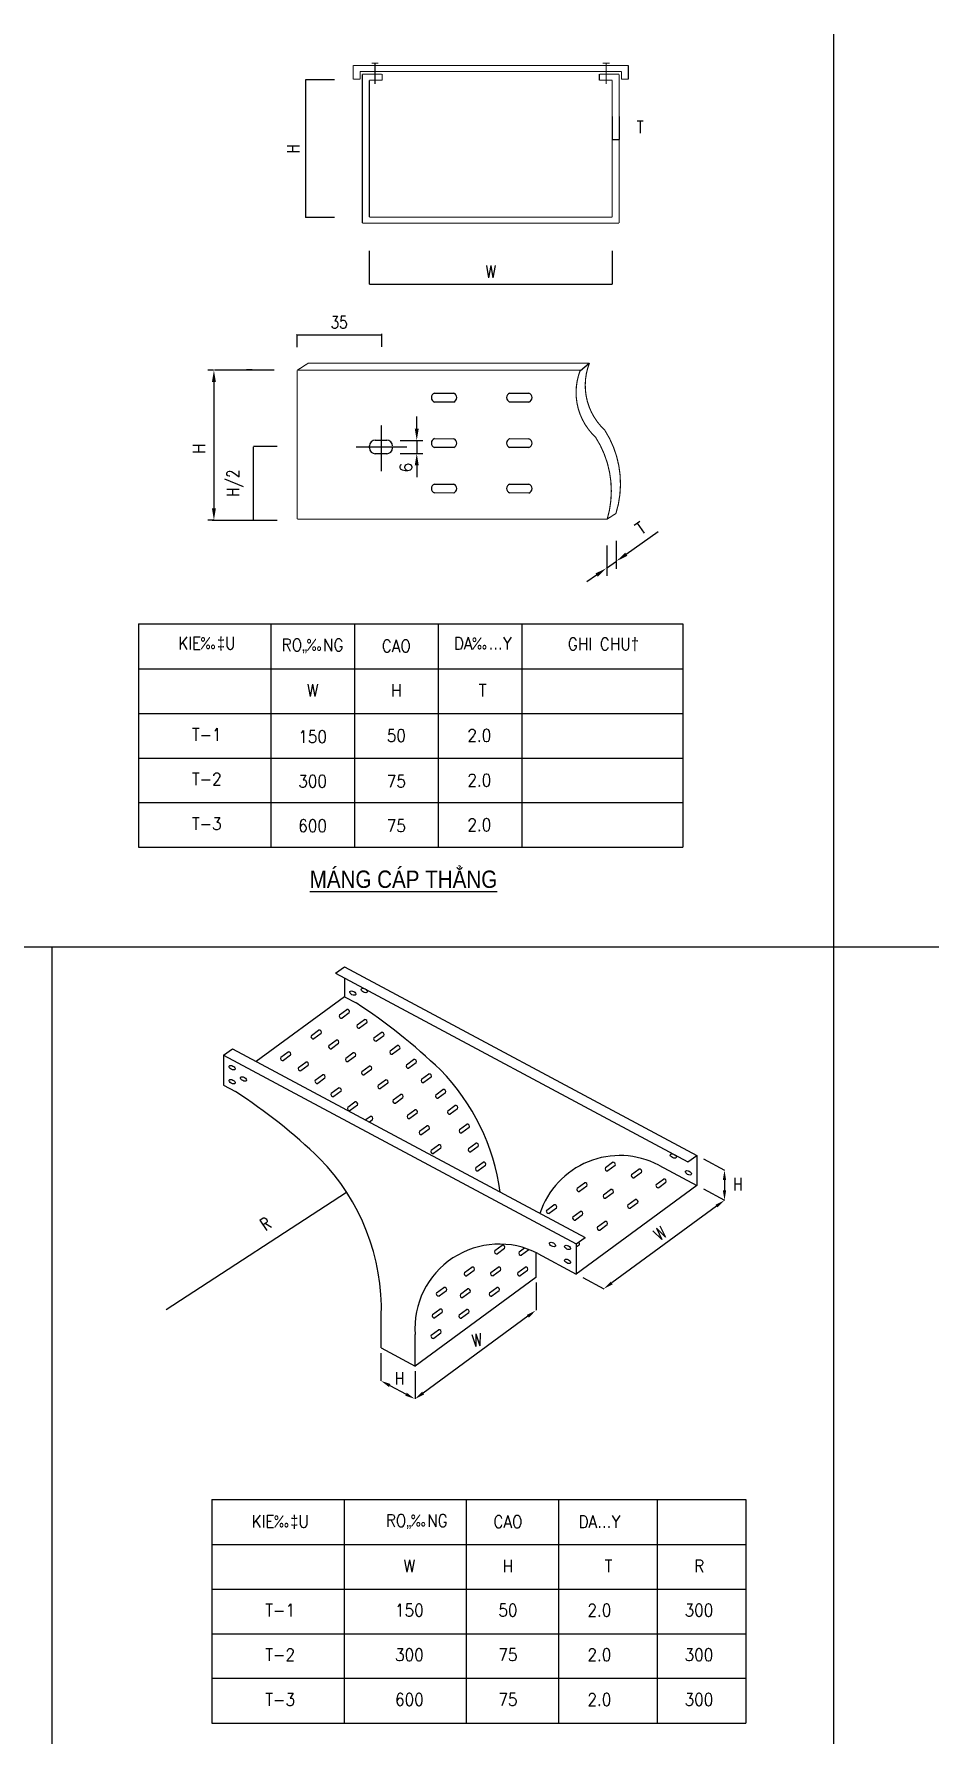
# Model space of a CAD drawing. Extents: x -5343388 to 7033982, y -486386 to 188356.
# Drawn here: x 578941 to 597011, y -90491 to -56179 of the extents above; entities that cross this region are included whole.
import ezdxf
from ezdxf.enums import TextEntityAlignment as Align

# ---------------------------------------------------------------- set-up
doc = ezdxf.new("R2010")
doc.units = 0
doc.header["$MEASUREMENT"] = 0
doc.linetypes.add('CENTER', pattern=[2, 1.25, -0.25, 0.25, -0.25])
doc.layers.add('0-----TEXT DIEN', color=3, linetype='Continuous', lineweight=0)
for name, color, linetype in [('BTEXT', 5, 'Continuous'), ('Dim', 9, 'Continuous'), ('E-Text @ 1', 3, 'Continuous'), ('TRAYS', 6, 'Continuous')]:
    doc.layers.add(name, color=color, linetype=linetype)
doc.styles.add('ROMANS', font='romans.shx', dxfattribs={"width": 0.8, "height": 250, "bigfont": 'vns.shx'})
doc.styles.add('TEXT1', font='', dxfattribs={"width": 0.85, "height": 200})
doc.styles.get('TEXT1').set_extended_font_data('.VnArialH')
doc.dimstyles.new('KT-ARROW', dxfattribs={"dimtxt": 2.5, "dimasz": 2, "dimexe": 1, "dimexo": 0.0625, "dimgap": 0.09, "dimtad": 0, "dimdec": 4, "dimzin": 0, "dimdsep": 46, "dimtxsty": 'ROMANS', "dimcen": 0.09, "dimadec": 0, "dimazin": 0, "dimtfac": 1, "dimtdec": 4, "dimtmove": 2, "dimatfit": 3, "dimfxl": 1, "dimtvp": 1, "dimtolj": 1, "dimtzin": 0, "dimarcsym": 0})

# ---------------------------------------------------------------- blocks, each defined once
blk = doc.blocks.new('*D231')
at = {"layer": 'BTEXT', "color": 0, "lineweight": -2, "transparency": 16777216}
for p, q in [((584249, -62248), (584249, -62247)), ((584251, -62248), (585952, -62248)), ((585954, -62248), (585954, -62247))]:
    blk.add_line(p, q, dxfattribs=at)
at = {"layer": 'BTEXT', "color": 0, "transparency": 16777216}
for points in [[(584251, -62248), (584251, -62249), (584249, -62248)], [(585952, -62248), (585952, -62249), (585954, -62248)]]:
    blk.add_solid(points, dxfattribs=at)
at = {"layer": 'DEFPOINTS', "color": 0, "transparency": 16777216}
for p in [(584249, -62248), (585954, -62248), (585954, -62248)]:
    blk.add_point(p, dxfattribs=at)
at = {"layer": 'BTEXT', "color": 0, "transparency": 16777216, "insert": (585102, -61998), "char_height": 250, "attachment_point": 5, "style": 'ROMANS'}
blk.add_mtext('\\A1;35', dxfattribs=at)
blk = doc.blocks.new('*D236')
at = {"layer": 'DEFPOINTS', "color": 0, "transparency": 16777216}
for p in [(583375, -64508), (583853, -64508), (583853, -65998)]:
    blk.add_point(p, dxfattribs=at)
at = {"layer": 'TRAYS', "color": 0, "lineweight": -2, "transparency": 16777216}
for p, q in [((583853, -64508), (583374, -64508)), ((583375, -65996), (583375, -64510)), ((583853, -65998), (583374, -65998))]:
    blk.add_line(p, q, dxfattribs=at)
at = {"layer": 'TRAYS', "color": 0, "transparency": 16777216}
for points in [[(583374, -64510), (583375, -64510), (583375, -64508)], [(583374, -65996), (583375, -65996), (583375, -65998)]]:
    blk.add_solid(points, dxfattribs=at)
at = {"layer": 'TRAYS', "color": 0, "transparency": 16777216, "insert": (583000, -65243), "char_height": 250, "attachment_point": 5, "rotation": 90, "style": 'ROMANS'}
blk.add_mtext('\\A1;H/2', dxfattribs=at)
blk = doc.blocks.new('*D237')
at = {"layer": 'DEFPOINTS', "color": 0, "transparency": 16777216}
for p in [(585710, -60553), (590615, -60553), (590615, -61225)]:
    blk.add_point(p, dxfattribs=at)
at = {"layer": 'TRAYS', "color": 0, "lineweight": -2, "transparency": 16777216}
for p, q in [((585710, -60553), (585710, -61226)), ((590615, -60553), (590615, -61226)), ((585712, -61225), (590613, -61225))]:
    blk.add_line(p, q, dxfattribs=at)
at = {"layer": 'TRAYS', "color": 0, "transparency": 16777216}
for points in [[(585712, -61225), (585712, -61226), (585710, -61225)], [(590613, -61225), (590613, -61226), (590615, -61225)]]:
    blk.add_solid(points, dxfattribs=at)
at = {"layer": 'TRAYS', "color": 0, "transparency": 16777216, "insert": (588163, -60975), "char_height": 250, "attachment_point": 5, "style": 'ROMANS'}
blk.add_mtext('\\A1;W', dxfattribs=at)
blk = doc.blocks.new('*D238')
at = {"layer": 'DEFPOINTS', "color": 0, "transparency": 16777216}
for p in [(585011, -57103), (584425, -59883), (585011, -59883)]:
    blk.add_point(p, dxfattribs=at)
at = {"layer": 'TRAYS', "color": 0, "lineweight": -2, "transparency": 16777216}
for p, q in [((585011, -57103), (584424, -57103)), ((584425, -57105), (584425, -59881)), ((585011, -59883), (584424, -59883))]:
    blk.add_line(p, q, dxfattribs=at)
at = {"layer": 'TRAYS', "color": 0, "transparency": 16777216}
for points in [[(584424, -57105), (584425, -57105), (584425, -57103)], [(584424, -59881), (584425, -59881), (584425, -59883)]]:
    blk.add_solid(points, dxfattribs=at)
at = {"layer": 'TRAYS', "color": 0, "transparency": 16777216, "insert": (584175, -58493), "char_height": 250, "attachment_point": 5, "rotation": 90, "style": 'ROMANS'}
blk.add_mtext('\\A1;H', dxfattribs=at)
blk = doc.blocks.new('*D239')
at = {"layer": 'DEFPOINTS', "color": 0, "transparency": 16777216}
for p in [(590615, -57843), (590755, -57843), (590755, -58307)]:
    blk.add_point(p, dxfattribs=at)
at = {"layer": 'TRAYS', "color": 0, "lineweight": -2, "transparency": 16777216}
for p, q in [((590615, -57843), (590615, -58308)), ((590755, -57843), (590755, -58308)), ((590617, -58307), (590753, -58307))]:
    blk.add_line(p, q, dxfattribs=at)
at = {"layer": 'TRAYS', "color": 0, "transparency": 16777216}
for points in [[(590617, -58306), (590617, -58307), (590615, -58307)], [(590753, -58306), (590753, -58307), (590755, -58307)]]:
    blk.add_solid(points, dxfattribs=at)
at = {"layer": 'TRAYS', "color": 0, "transparency": 16777216, "insert": (591180, -58057), "char_height": 250, "attachment_point": 5, "style": 'ROMANS'}
blk.add_mtext('\\A1;T', dxfattribs=at)
blk = doc.blocks.new('*D241')
at = {"layer": 'BTEXT', "color": 0, "lineweight": -2, "transparency": 16777216}
blk.add_line((581611, -81923), (585250, -79554), dxfattribs=at)
at = {"layer": 'BTEXT', "color": 0, "transparency": 16777216}
blk.add_solid([(585250, -79553), (585250, -79554), (585251, -79553)], dxfattribs=at)
at = {"layer": 'DEFPOINTS', "color": 0, "transparency": 16777216}
for p in [(585251, -79553), (581611, -81923)]:
    blk.add_point(p, dxfattribs=at)
at = {"layer": 'BTEXT', "color": 0, "transparency": 16777216, "insert": (583617, -80192), "char_height": 250, "attachment_point": 5, "rotation": 33.068, "style": 'ROMANS'}
blk.add_mtext('\\A1;R', dxfattribs=at)

msp = doc.modelspace()

# ---------------------------------------------------------------- linework, layer by layer
at = {"color": 7, "linetype": 'ByBlock'}
for p, q in [((582565.90271, -62962.23145), (582453.40271, -62962.23145)), ((583342.39934, -62956.23145), (583229.89934, -62956.23145)), ((582573.40271, -63202.23145), (582573.40271, -65752.23145)), ((582565.90271, -65992.23145), (582453.40271, -65992.23145)), ((590497.15527, -66961.37115), (590702.35527, -66817.37115)), ((590300.70166, -67099.23333), (590104.24805, -67237.09551))]:
    msp.add_line(p, q, dxfattribs=at)
at = {"color": 0, "linetype": 'ByBlock'}
for p, q in [((586668.49934, -64141.53145), (586668.49934, -63901.53145)), ((586331.59934, -64381.53145), (586788.49934, -64381.53145)), ((586668.49934, -64381.53145), (586668.49934, -64644.33145)), ((586331.59934, -64644.33145), (586788.49934, -64644.33145)), ((586668.49934, -64884.33145), (586668.49934, -65124.33145)), ((590898.80887, -66679.50897), (591544.06248, -66218.84679))]:
    msp.add_line(p, q, dxfattribs=at)
at = {"color": 7, "linetype": 'ByBlock'}
msp.add_point((582573.40271, -65992.23145), dxfattribs=at)
for points in [[(582533.40271, -63202.23145), (582613.40271, -63202.23145), (582573.40271, -62962.23145)], [(582533.40271, -65752.23145), (582613.40271, -65752.23145), (582573.40271, -65992.23145)], [(590875.83184, -66646.7667), (590921.7859, -66712.25124), (590702.35527, -66817.37115)], [(590277.72463, -67066.49106), (590323.67869, -67131.9756), (590497.15527, -66961.37115)]]:
    msp.add_solid(points, dxfattribs=at)
at = {"color": 0, "linetype": 'ByBlock'}
for points in [[(586628.49934, -64141.53145), (586708.49934, -64141.53145), (586668.49934, -64381.53145)], [(586628.49934, -64884.33145), (586708.49934, -64884.33145), (586668.49934, -64644.33145)]]:
    msp.add_solid(points, dxfattribs=at)
at = {"layer": 'BTEXT', "color": 7}
for p, q in [((595083.75192, -56179.02136), (595083.75192, -113179.02136)), ((585954.49934, -62227.83145), (585954.49934, -62495.43145)), ((583349.89934, -62956.23145), (583786.69934, -62956.23145)), ((561010.7426, -74604.70017), (633010.7426, -74604.70017)), ((592456.75732, -78884.85322), (592881.54707, -79112.28776)), ((592456.75732, -79490.78732), (592881.54707, -79718.22185)), ((592881.54707, -79312.28776), (592881.54707, -79518.22185)), ((592720.23403, -79836.45088), (590604.74191, -81386.93042)), ((590018.63912, -81277.72492), (590443.42887, -81505.15945)), ((589076.7514, -81377.28989), (589076.7514, -81935.30892)), ((588912.4883, -82059.0479), (586796.99618, -83609.52744)), ((585946.36985, -82804.70224), (585946.36985, -83362.72126)), ((586635.68314, -83169.73745), (586635.68314, -83727.75647)), ((586122.68854, -83457.12316), (586452.71973, -83633.8235))]:
    msp.add_line(p, q, dxfattribs=at)
at = {"layer": 'BTEXT', "color": 8, "linetype": 'CENTER'}
msp.add_line((585947.29934, -64075.53145), (585947.29934, -65001.93145), dxfattribs=at)
at = {"layer": 'BTEXT', "color": 8}
msp.add_line((585448.39934, -64510.53145), (586467.79934, -64510.53145), dxfattribs=at)
at = {"layer": 'BTEXT', "color": 7}
for points in [[(592848.21374, -79312.28776), (592914.88041, -79312.28776), (592881.54707, -79112.28776)], [(592848.21374, -79518.22185), (592914.88041, -79518.22185), (592881.54707, -79718.22185)], [(592700.52919, -79809.56537), (592739.93887, -79863.33639), (592881.54707, -79718.22185)], [(590585.03708, -81360.04492), (590624.44675, -81413.81593), (590443.42887, -81505.15945)], [(588892.78346, -82032.16239), (588932.19314, -82085.93341), (589073.80134, -81940.81888)], [(586138.42219, -83427.73672), (586106.95489, -83486.50961), (585946.36985, -83362.72126)], [(586468.45338, -83604.43705), (586436.98608, -83663.20994), (586629.03842, -83728.2254)], [(586777.29135, -83582.64194), (586816.70102, -83636.41295), (586635.68314, -83727.75647)]]:
    msp.add_solid(points, dxfattribs=at)
at = {"layer": 'Dim'}
for p, q in [((581048.24544, -68086.08725), (581048.24544, -72592.08725)), ((581048.24544, -68086.08725), (592038.74544, -68086.08725)), ((583721.24544, -68086.08725), (583721.24544, -72592.08725)), ((585411.74544, -68086.08725), (585411.74544, -72592.08725)), ((587102.24544, -68086.08725), (587102.24544, -72592.08725)), ((588789.74544, -68086.08725), (588789.74544, -72592.08725)), ((592038.74544, -68086.08725), (592038.74544, -72592.08725)), ((581048.24544, -68992.08725), (592038.74544, -68992.08725)), ((581048.24544, -69892.08725), (592038.74544, -69892.08725)), ((581048.24544, -69892.08725), (592038.74544, -69892.08725)), ((581048.24544, -70792.08725), (592038.74544, -70792.08725)), ((581048.24544, -71692.08725), (592038.74544, -71692.08725)), ((581048.24544, -72592.08725), (592038.74544, -72592.08725)), ((579300.90205, -74604.70017), (579300.90205, -113179.02136)), ((582530.68718, -85760.09408), (593312.77175, -85760.09408)), ((582530.68718, -85760.09408), (582530.68718, -90269.09408)), ((585203.68718, -85760.09408), (585203.68718, -90269.09408)), ((587664.76109, -85760.09408), (587664.76109, -90269.09408)), ((589527.942, -85760.09408), (589527.942, -90269.09408)), ((591521.442, -85760.09408), (591521.442, -90269.09408)), ((593312.77175, -85760.09408), (593312.77175, -90269.09408)), ((582530.68718, -86666.09408), (593312.77175, -86666.09408)), ((582530.68718, -87566.09408), (593312.77175, -87566.09408)), ((582530.68718, -87566.09408), (593312.77175, -87566.09408)), ((582530.68718, -88466.09408), (593312.77175, -88466.09408)), ((582530.68718, -88466.09408), (593312.77175, -88466.09408)), ((582530.68718, -89366.09408), (593312.77175, -89366.09408)), ((582530.68718, -90269.09408), (593312.77175, -90269.09408)), ((582530.68718, -90269.09408), (593312.77175, -90269.09408))]:
    msp.add_line(p, q, dxfattribs=at)
at = {"layer": 'TRAYS', "color": 7}
for p, q in [((584247.49934, -62245.83145), (584247.49934, -62501.43145)), ((582584.20271, -62955.03145), (583511.80271, -62955.03145)), ((582541.00271, -65988.63145), (583511.80271, -65988.63145)), ((590506.69934, -66502.23145), (590506.69934, -67117.83145)), ((590696.29934, -66409.83145), (590696.29934, -66973.83145))]:
    msp.add_line(p, q, dxfattribs=at)
at = {"layer": 'TRAYS'}
for p, q in [((589971.49934, -62968.23145), (590152.69934, -62820.63145)), ((585713.83653, -64533.33145), (585713.83653, -64494.33145)), ((585830.83653, -64377.33145), (586062.49653, -64377.33145)), ((586062.49653, -64650.33145), (585830.83653, -64650.33145)), ((585025.6141, -75133.04431), (585207.78657, -75003.71841)), ((585025.6141, -75133.04431), (592142.4229, -78943.41895)), ((585207.78657, -75003.71841), (592324.59537, -78814.09306)), ((585207.78657, -75230.58035), (585207.78657, -75609.65251)), ((585207.78657, -75609.65251), (583426.28101, -76915.34772)), ((585207.78657, -75609.65251), (585444.64572, -75736.46807)), ((582769.66837, -76790.656), (582951.84084, -76661.33011)), ((582769.66837, -76790.656), (589886.47717, -80601.03065)), ((582769.66837, -76790.656), (582769.66837, -77396.5901)), ((582951.84084, -76661.33011), (590068.64964, -80471.70476)), ((582769.66837, -77396.5901), (583006.52752, -77523.40566)), ((592142.4229, -78943.41895), (592324.59537, -78814.09306)), ((592324.59537, -78814.09306), (592324.59537, -79420.02716)), ((591553.35696, -79007.10229), (592324.59537, -79420.02716)), ((592324.59537, -79420.02716), (589886.47717, -81206.96475)), ((589886.47717, -80601.03065), (590068.64964, -80471.70476)), ((589886.47717, -80601.03065), (589886.47717, -81206.96475)), ((589073.80134, -80773.2663), (589073.80134, -81278.10775)), ((589115.23876, -80794.03989), (589886.47717, -81206.96475)), ((589073.80134, -81278.10775), (586635.68314, -83065.04535)), ((585953.01457, -82699.54122), (585953.01457, -82060.07364)), ((586635.68314, -83065.04535), (586635.68314, -82425.57777)), ((585953.01457, -82699.54122), (586635.68314, -83065.04535))]:
    msp.add_line(p, q, dxfattribs=at)
at = {"layer": 'TRAYS', "const_width": 22.5}
for points in [[(590939.75896, -56814.8), (585385.78372, -56814.8)], [(585385.78372, -56814.8), (585385.78372, -57091.99339)], [(590800.25896, -56934.8), (585525.28372, -56934.8)], [(585525.28372, -56934.8), (585525.28372, -57091.99339)], [(585894.49867, -56767.75912), (585754.99867, -56767.75912)], [(585824.59751, -56772.3188), (585824.59751, -57190.7221)], [(590564.60557, -56767.75912), (590425.10557, -56767.75912)], [(590494.70441, -56772.3188), (590494.70441, -57190.7221)], [(590800.25896, -56934.8), (590800.25896, -57091.99339)], [(590939.75896, -56814.8), (590939.75896, -57091.99339)], [(585525.28372, -57091.99339), (585385.78372, -57091.99339)], [(585962.27134, -56990.91425), (585570.77134, -56990.91425)], [(585570.77134, -56990.91425), (585570.77134, -59995.41425)], [(585971.27134, -57110.91425), (585710.27134, -57110.91425)], [(585710.27134, -57110.91425), (585710.27134, -59875.41425)], [(585971.27134, -56987.91425), (585971.27134, -57110.91425)], [(590354.27134, -56987.91425), (590354.27134, -57110.91425)], [(590354.27134, -57110.91425), (590615.27134, -57110.91425)], [(590363.27134, -56990.91425), (590754.77134, -56990.91425)], [(590615.27134, -57110.91425), (590615.27134, -59875.41425)], [(590754.77134, -56990.91425), (590754.77134, -59995.41425)], [(590800.25896, -57091.99339), (590939.75896, -57091.99339)], [(585570.77134, -59995.41425), (589523.27134, -59995.41425)], [(585710.27134, -59875.41425), (589481.27134, -59875.41425)], [(590754.77134, -59995.41425), (588293.27134, -59995.41425)], [(590615.27134, -59875.41425), (588335.27134, -59875.41425)], [(589975.91885, -62964.63145), (584254.60271, -62964.63145)], [(584254.60271, -62964.63145), (584254.60271, -65970.63145)], [(584258.81288, -62964.63145), (584480.91995, -62820.63145)], [(590152.69934, -62820.63145), (584480.91995, -62820.63145)], [(590510.29934, -65971.83145), (590691.49934, -65855.43145)], [(584254.60271, -65970.63145), (590514.27369, -65970.63145)]]:
    msp.add_lwpolyline(points, dxfattribs=at)
for points in [[(589971.49934, -62962.23145, 0.3091837385), (590278.69934, -64317.03145, 0.3091837385)], [(590156.29934, -62818.23145, 0.3091837385), (590463.49934, -64173.03145, 0.3091837385)], [(590690.29934, -65855.43145, 0.2221710966), (590463.49934, -64173.03145, 0.2221710966)], [(590514.27369, -65970.63145, 0.2182341598), (590278.69934, -64317.03145, 0.2182341598)]]:
    msp.add_lwpolyline(points, format="xyb", dxfattribs=at)
at = {"layer": 'TRAYS'}
for points in [[(587025.80563, -63428.33298), (587415.75428, -63428.99385)], [(588544.30192, -63428.33298), (588934.25057, -63428.99385)], [(587415.45086, -63608.02437), (587025.50221, -63607.3635)], [(588933.94716, -63608.02437), (588543.9985, -63607.3635)], [(587025.80563, -64346.23114), (587415.75428, -64346.89201)], [(588544.30192, -64346.23114), (588934.25057, -64346.89201)], [(587415.45086, -64525.92253), (587025.50221, -64525.26166)], [(588933.94716, -64525.92253), (588543.9985, -64525.26166)], [(587415.45086, -65443.8207), (587025.50221, -65443.15982)], [(587025.80563, -65264.1293), (587415.75428, -65264.79018)], [(588933.94716, -65443.8207), (588543.9985, -65443.15982)], [(588544.30192, -65264.1293), (588934.25057, -65264.79018)], [(585110.80195, -75977.49871), (585257.27071, -75869.86866)], [(585306.68507, -75937.11437), (585160.21632, -76044.74443)], [(585466.29789, -76180.48601), (585612.76664, -76072.85595)], [(585662.18101, -76140.10167), (585515.71225, -76247.73173)], [(584540.30319, -76391.18994), (584686.77194, -76283.55988)], [(584736.18631, -76350.8056), (584589.71755, -76458.43566)], [(584895.79912, -76594.17723), (585042.26788, -76486.54718)], [(585804.92667, -76436.82972), (585951.39542, -76329.19966)], [(586000.80979, -76396.44538), (585854.34103, -76504.07544)], [(583925.83232, -76832.68511), (584072.30107, -76725.05505)], [(584121.71544, -76792.30077), (583975.24668, -76899.93083)], [(585091.68224, -76553.7929), (584945.21349, -76661.42295)], [(585234.4279, -76850.52095), (585380.89666, -76742.89089)], [(585430.31102, -76810.13661), (585283.84227, -76917.76666)], [(586128.93669, -76704.55941), (586275.40545, -76596.92936)], [(586324.81981, -76664.17508), (586178.35106, -76771.80513)], [(584281.32825, -77035.67241), (584427.79701, -76928.04235)], [(584477.21137, -76995.28807), (584330.74261, -77102.91813)], [(584619.95703, -77292.01612), (584766.42579, -77184.38606)], [(585558.43793, -77118.25064), (585704.90669, -77010.62058)], [(585754.32105, -77077.8663), (585607.85229, -77185.49636)], [(586459.17808, -76984.74127), (586605.64684, -76877.11122)], [(586655.0612, -76944.35694), (586508.59245, -77051.98699)], [(586764.49541, -77277.37585), (586910.96417, -77169.7458)], [(584815.84015, -77251.63178), (584669.3714, -77359.26184)], [(584943.96706, -77559.74581), (585090.43582, -77452.11576)], [(585139.85018, -77519.36147), (584993.38142, -77626.99153)], [(585888.67932, -77398.4325), (586035.14808, -77290.80245)], [(586084.56244, -77358.04817), (585938.09368, -77465.67822)], [(586960.37853, -77236.99152), (586813.90977, -77344.62157)], [(587051.12004, -77588.68909), (587197.5888, -77481.05904)], [(585274.20845, -77839.92767), (585420.6772, -77732.29762)], [(585470.09157, -77799.54334), (585323.62281, -77907.17339)], [(586193.99665, -77691.06708), (586340.4654, -77583.43703)], [(586389.87977, -77650.68274), (586243.41101, -77758.3128)], [(587247.00316, -77548.30476), (587100.5344, -77655.93481)], [(587294.12791, -77912.45505), (587440.59666, -77804.825)], [(587490.01103, -77872.07072), (587343.54227, -77979.70077)], [(585630.19079, -78095.33193), (585725.99453, -78024.9322)], [(585775.40889, -78092.17792), (585711.71649, -78138.98119)], [(586480.62127, -78002.38032), (586627.09003, -77894.75027)], [(586676.50439, -77961.99599), (586530.03564, -78069.62604)], [(586723.62914, -78326.14628), (586870.0979, -78218.51622)], [(587530.90441, -78292.25727), (587677.37317, -78184.62722)], [(586919.51226, -78285.76194), (586773.04351, -78393.392)], [(587726.78753, -78251.87294), (587580.31877, -78359.50299)], [(587711.60235, -78672.05949), (587858.07111, -78564.42944)], [(586960.40565, -78705.9485), (587106.8744, -78598.31844)], [(587156.28877, -78665.56416), (587009.82001, -78773.19422)], [(587907.48547, -78631.67516), (587761.01672, -78739.30521)], [(587861.1458, -79058.08793), (588007.61456, -78950.45788)], [(588057.02892, -79017.7036), (587910.56016, -79125.33365)], [(590476.69117, -79059.9208), (590623.15992, -78952.29074)], [(590672.57429, -79019.53646), (590526.10553, -79127.16651)], [(591006.97024, -79197.30895), (591153.439, -79089.6789)], [(591202.85336, -79156.92462), (591056.3846, -79264.55467)], [(589906.1924, -79473.61202), (590052.66116, -79365.98197)], [(590102.07552, -79433.22769), (589955.60677, -79540.85774)], [(590436.47148, -79611.00018), (590582.94023, -79503.37012)], [(590632.35459, -79570.61584), (590485.88584, -79678.2459)], [(591504.03812, -79397.21162), (591650.50687, -79289.58157)], [(591699.92123, -79356.82729), (591553.45248, -79464.45734)], [(589291.72153, -79915.10719), (589438.19029, -79807.47714)], [(589487.60465, -79874.72286), (589341.1359, -79982.35291)], [(589822.0006, -80052.49535), (589968.46936, -79944.8653)], [(590933.53935, -79810.90285), (591080.00811, -79703.2728)], [(591129.42247, -79770.51852), (590982.95371, -79878.14857)], [(590017.88372, -80012.11101), (589871.41497, -80119.74107)], [(590319.06848, -80252.39802), (590465.53724, -80144.76797)], [(590514.9516, -80212.01369), (590368.48284, -80319.64374)], [(588246.60785, -80733.52334), (588393.07661, -80625.89329)], [(589945.7865, -80623.81672), (589886.47717, -80667.39917)], [(588442.49097, -80693.13901), (588296.02222, -80800.76906)], [(588734.07375, -80760.21126), (588841.6247, -80681.17929)], [(588929.95687, -80719.82693), (588783.48812, -80827.45698)], [(587632.13698, -81175.01851), (587778.60574, -81067.38846)], [(587828.0201, -81134.63418), (587681.55134, -81242.26423)], [(588163.57499, -81173.90249), (588310.04375, -81066.27244)], [(588359.45811, -81133.51816), (588212.98935, -81241.14821)], [(588708.52493, -81175.06128), (588854.99369, -81067.43122)], [(588904.40805, -81134.67694), (588757.93929, -81242.307)], [(587070.0703, -81583.48604), (587216.53905, -81475.85599)], [(587265.95342, -81543.1017), (587119.48466, -81650.73176)], [(587549.10412, -81615.39766), (587695.57287, -81507.76761)], [(587744.98724, -81575.01333), (587598.51848, -81682.64338)], [(588138.02617, -81588.75251), (588284.49492, -81481.12245)], [(588333.90929, -81548.36817), (588187.44053, -81655.99822)], [(586987.03743, -82023.86519), (587133.50619, -81916.23514)], [(587182.92055, -81983.48085), (587036.4518, -82091.11091)], [(587523.55529, -82030.24768), (587670.02405, -81922.61762)], [(587719.43841, -81989.86334), (587572.96966, -82097.4934)], [(586961.48861, -82438.7152), (587107.95737, -82331.08515)], [(587157.37173, -82398.33087), (587010.90297, -82505.96092)]]:
    msp.add_lwpolyline(points, dxfattribs=at)
for centre, radius, start, end in [((587059.98688, -63517.90642), 95.87367, 110.886868713, 248.918924368), ((587381.26961, -63518.45092), 95.87367, 290.886868704, 68.918924354), ((588578.48317, -63517.90642), 95.87367, 110.886868713, 248.918924368), ((588899.7659, -63518.45092), 95.87367, 290.886868704, 68.918924354), ((585830.83653, -64494.33145), 117, 90, 180), ((586062.49653, -64494.33145), 117, 0, 90), ((587059.98688, -64435.80459), 95.87367, 110.886868713, 248.918924368), ((587381.26961, -64436.34909), 95.87367, 290.886868704, 68.918924354), ((588578.48317, -64435.80459), 95.87367, 110.886868713, 248.918924368), ((588899.7659, -64436.34909), 95.87367, 290.886868704, 68.918924354), ((585830.83653, -64533.33145), 117, 180, 270), ((586062.49653, -64533.33145), 117, 270, 0), ((587059.98688, -65353.70275), 95.87367, 110.886868713, 248.918924368), ((587381.26961, -65354.24725), 95.87367, 290.886868704, 68.918924354), ((588578.48317, -65353.70275), 95.87367, 110.886868713, 248.918924368), ((588899.7659, -65354.24725), 95.87367, 290.886868704, 68.918924354), ((579317.8313, -85186.92299), 11262.72406, 45.97315468, 57.044297962), ((585148.40495, -76001.6453), 44.68829, 147.29364003, 285.325695679), ((585269.08207, -75912.96778), 44.68829, 327.293640018, 105.32569567), ((585624.57801, -76115.95508), 44.68829, 327.293640018, 105.32569567), ((584577.90619, -76415.33653), 44.68829, 147.29364003, 285.325695679), ((584698.58331, -76326.65901), 44.68829, 327.293640018, 105.32569567), ((585054.07924, -76529.64631), 44.68829, 327.293640018, 105.32569567), ((585503.90088, -76204.6326), 44.68829, 147.29364003, 285.325695679), ((585842.52967, -76460.97631), 44.68829, 147.29364003, 285.325695679), ((585963.20679, -76372.29879), 44.68829, 327.293640018, 105.32569567), ((583963.43532, -76856.8317), 44.68829, 147.29364003, 285.325695679), ((584084.11244, -76768.15418), 44.68829, 327.293640018, 105.32569567), ((584933.40212, -76618.32383), 44.68829, 147.29364003, 285.325695679), ((585272.0309, -76874.66754), 44.68829, 147.29364003, 285.325695679), ((585392.70803, -76785.99002), 44.68829, 327.293640018, 105.32569567), ((586166.53969, -76728.706), 44.68829, 147.29364003, 285.325695679), ((586287.21682, -76640.02849), 44.68829, 327.293640018, 105.32569567), ((584318.93125, -77059.819), 44.68829, 147.29364003, 285.325695679), ((584439.60837, -76971.14148), 44.68829, 327.293640018, 105.32569567), ((584778.23716, -77227.48519), 44.68829, 327.293640018, 105.32569567), ((585596.04093, -77142.39723), 44.68829, 147.29364003, 285.325695679), ((585716.71805, -77053.71971), 44.68829, 327.293640018, 105.32569567), ((586496.78108, -77008.88786), 44.68829, 147.29364003, 285.325695679), ((586617.45821, -76920.21035), 44.68829, 327.293640018, 105.32569567), ((586922.77553, -77212.84493), 44.68829, 327.293640018, 105.32569567), ((584048.93294, -80136.08367), 4344.36217, 7.703737741, 44.540990689), ((576879.7131, -86973.86058), 11262.72406, 45.97315468, 57.044297962), ((584657.56003, -77316.16271), 44.68829, 147.29364003, 285.325695679), ((585102.24718, -77495.21488), 44.68829, 327.293640018, 105.32569567), ((585926.28232, -77422.57909), 44.68829, 147.29364003, 285.325695679), ((586046.95944, -77333.90158), 44.68829, 327.293640018, 105.32569567), ((586802.09841, -77301.52244), 44.68829, 147.29364003, 285.325695679), ((587209.40016, -77524.15817), 44.68829, 327.293640018, 105.32569567), ((584981.57006, -77583.8924), 44.68829, 147.29364003, 285.325695679), ((585311.81145, -77864.07426), 44.68829, 147.29364003, 285.325695679), ((585432.48857, -77775.39675), 44.68829, 327.293640018, 105.32569567), ((586231.59964, -77715.21367), 44.68829, 147.29364003, 285.325695679), ((586352.27677, -77626.53615), 44.68829, 327.293640018, 105.32569567), ((587088.72304, -77612.83568), 44.68829, 147.29364003, 285.325695679), ((587452.40803, -77847.92412), 44.68829, 327.293640018, 105.32569567), ((585737.8059, -78068.03133), 44.68829, 327.293640018, 105.32569567), ((586518.22427, -78026.52691), 44.68829, 147.29364003, 285.325695679), ((586638.9014, -77937.8494), 44.68829, 327.293640018, 105.32569567), ((586881.90926, -78261.61535), 44.68829, 327.293640018, 105.32569567), ((587331.7309, -77936.60164), 44.68829, 147.29364003, 285.325695679), ((587689.18453, -78227.72635), 44.68829, 327.293640018, 105.32569567), ((586761.23214, -78350.29287), 44.68829, 147.29364003, 285.325695679), ((587568.50741, -78316.40386), 44.68829, 147.29364003, 285.325695679), ((587869.88247, -78607.52857), 44.68829, 327.293640018, 105.32569567), ((581610.81474, -81923.02127), 4344.36217, 358.192179832, 44.540990689), ((586998.00864, -78730.09509), 44.68829, 147.29364003, 285.325695679), ((587118.68577, -78641.41757), 44.68829, 327.293640018, 105.32569567), ((587749.20535, -78696.20608), 44.68829, 147.29364003, 285.325695679), ((590770.4092, -80517.14596), 1700.9524, 62.593556279, 161.691872793), ((587898.7488, -79082.23452), 44.68829, 147.29364003, 285.325695679), ((588019.42592, -78993.55701), 44.68829, 327.293640018, 105.32569567), ((590514.29416, -79084.06739), 44.68829, 147.29364003, 285.325695679), ((590634.97129, -78995.38987), 44.68829, 327.293640018, 105.32569567), ((591044.57324, -79221.45554), 44.68829, 147.29364003, 285.325695679), ((591165.25036, -79132.77803), 44.68829, 327.293640018, 105.32569567), ((589943.7954, -79497.75861), 44.68829, 147.29364003, 285.325695679), ((590064.47252, -79409.0811), 44.68829, 327.293640018, 105.32569567), ((590594.7516, -79546.46925), 44.68829, 327.293640018, 105.32569567), ((591541.64111, -79421.35821), 44.68829, 147.29364003, 285.325695679), ((591662.31824, -79332.6807), 44.68829, 327.293640018, 105.32569567), ((589329.32453, -79939.25378), 44.68829, 147.29364003, 285.325695679), ((589450.00165, -79850.57627), 44.68829, 327.293640018, 105.32569567), ((589980.28073, -79987.96442), 44.68829, 327.293640018, 105.32569567), ((590474.07447, -79635.14677), 44.68829, 147.29364003, 285.325695679), ((590971.14235, -79835.04944), 44.68829, 147.29364003, 285.325695679), ((591091.81947, -79746.37193), 44.68829, 327.293640018, 105.32569567), ((589859.6036, -80076.64194), 44.68829, 147.29364003, 285.325695679), ((590356.67148, -80276.54461), 44.68829, 147.29364003, 285.325695679), ((590477.3486, -80187.8671), 44.68829, 327.293640018, 105.32569567), ((588332.291, -82304.08355), 1700.9524, 62.593556279, 184.095963334), ((588404.88797, -80668.99242), 44.68829, 327.293640018, 105.32569567), ((589908.18351, -80599.67013), 44.68829, 327.293640018, 50.224843847), ((588284.21085, -80757.66993), 44.68829, 147.29364003, 285.325695679), ((588771.67675, -80784.35785), 44.68829, 147.29364003, 285.325695679), ((588892.35387, -80695.68034), 44.68829, 327.293640018, 337.264941631), ((587669.73998, -81199.1651), 44.68829, 147.29364003, 285.325695679), ((587790.4171, -81110.48759), 44.68829, 327.293640018, 105.32569567), ((588201.17799, -81198.04908), 44.68829, 147.29364003, 285.325695679), ((588321.85511, -81109.37157), 44.68829, 327.293640018, 105.32569567), ((588746.12793, -81199.20787), 44.68829, 147.29364003, 285.325695679), ((588866.80505, -81110.53035), 44.68829, 327.293640018, 105.32569567), ((587107.67329, -81607.63263), 44.68829, 147.29364003, 285.325695679), ((587228.35042, -81518.95511), 44.68829, 327.293640018, 105.32569567), ((587586.70712, -81639.54425), 44.68829, 147.29364003, 285.325695679), ((587707.38424, -81550.86674), 44.68829, 327.293640018, 105.32569567), ((588175.62916, -81612.8991), 44.68829, 147.29364003, 285.325695679), ((588296.30629, -81524.22158), 44.68829, 327.293640018, 105.32569567), ((587145.31755, -81959.33426), 44.68829, 327.293640018, 105.32569567), ((587681.83542, -81965.71675), 44.68829, 327.293640018, 105.32569567), ((587024.64043, -82048.01178), 44.68829, 147.29364003, 285.325695679), ((587119.76873, -82374.18428), 44.68829, 327.293640018, 105.32569567), ((587561.15829, -82054.39427), 44.68829, 147.29364003, 285.325695679), ((586999.09161, -82462.86179), 44.68829, 147.29364003, 285.325695679)]:
    msp.add_arc(centre, radius, start, end, dxfattribs=at)
for centre in [(585609.70023, -75484.36434), (585378.19052, -75536.80051), (582940.07232, -77043.05133), (582940.07232, -77323.73811), (583171.58202, -77271.30193), (591848.95915, -78824.89444), (592152.72116, -79163.91775), (589410.84094, -80611.83204), (589714.60296, -80670.16856), (589714.60296, -80950.85534)]:
    msp.add_ellipse(centre, major_axis=(59.30502, -31.7522), ratio=0.5416451351, dxfattribs=at)

# ---------------------------------------------------------------- texts
at = {"color": 0, "linetype": 'ByBlock', "style": 'ROMANS', "width": 0.9}
for s, rotation, p in [(' H', 90, (582273.40271, -64621.23145)), ('6', 90, (586450.09934, -64929.81716)), ('T', 35.059426967, (591188.32067, -66154.47563))]:
    msp.add_text(s, height=250, rotation=rotation, dxfattribs=at).set_placement(p, align=Align.MIDDLE_CENTER)
at = {"layer": '0-----TEXT DIEN', "style": 'ROMANS', "width": 0.9}
for s, p in [('KIE‰‡U', (582429.74544, -68480.0269)), ('RO„‰NG', (584565.74544, -68533.08725)), ('CAO', (586256.24544, -68533.08725)), ('DA‰…Y', (587999.24544, -68480.0269)), ('GHI CHU†', (590436.74544, -68495.11742)), ('W', (584565.74544, -69425.58725)), ('H', (586256.24544, -69425.58725)), ('T', (587999.24544, -69425.58725)), ('T-1', (582429.74544, -70318.08725)), ('150', (584565.74544, -70360.08725)), ('50', (586256.24544, -70339.08725)), ('2.0', (587931.74544, -70336.08725)), ('T-2', (582429.74544, -71218.08725)), ('300', (584565.74544, -71260.08725)), ('75', (586256.24544, -71260.08725)), ('2.0', (587931.74544, -71240.58725)), ('T-3', (582429.74544, -72118.08725)), ('600', (584565.74544, -72160.08725)), ('75', (586256.24544, -72160.08725)), ('2.0', (587931.74544, -72140.58725)), ('KIE‰‡U', (583912.18718, -86207.09408)), ('RO„‰NG', (586668.23336, -86207.09408)), ('CAO', (588509.26109, -86207.09408)), ('DA…Y', (590355.942, -86207.09408)), ('W', (586519.8297, -87099.59408)), ('H', (588509.26109, -87099.59408)), ('T', (590537.442, -87099.59408)), ('R', (592371.43844, -87099.59408)), ('T-1', (583912.18718, -87992.09408)), ('150', (586519.8297, -87992.09408)), ('50', (588509.26109, -87992.09408)), ('2.0', (590355.942, -87992.09408)), ('300', (592365.942, -87992.09408)), ('T-2', (583912.18718, -88892.09408)), ('300', (586519.8297, -88892.09408)), ('75', (588509.26109, -88892.09408)), ('2.0', (590355.942, -88892.09408)), ('300', (592365.942, -88892.09408)), ('T-3', (583912.18718, -89795.09408)), ('600', (586519.8297, -89795.09408)), ('75', (588509.26109, -89795.09408)), ('2.0', (590355.942, -89795.09408)), ('300', (592365.942, -89795.09408))]:
    msp.add_text(s, height=250, dxfattribs=at).set_placement(p, align=Align.MIDDLE)
at = {"layer": 'BTEXT', "color": 7, "char_height": 250, "attachment_point": 5, "style": 'ROMANS'}
for s, insert in [('\\A1;H', (593153.32546, -79393.97251)), ('H', (586323.02334, -83313.51351))]:
    msp.add_mtext(s, dxfattribs=dict(at, insert=insert))
for s, insert, rotation in [('\\A1;W', (591579.96077, -80385.02749), 36.238312119), ('W', (587881.6328, -82538.10113), 9)]:
    msp.add_mtext(s, dxfattribs=dict(at, insert=insert, rotation=rotation))
at = {"layer": 'E-Text @ 1', "style": 'TEXT1', "width": 0.85}
msp.add_text('%%Um¸ng c¸p th¼ng', height=350, dxfattribs=at).set_placement((586400.77039, -73188.40107), align=Align.MIDDLE)

# ---------------------------------------------------------------- dimensions: what is measured, and where the dimension line sits
at = {"layer": 'BTEXT', "color": 7}
dim = msp.add_linear_dim(base=(585954.49934, -62248.23145), p1=(584248.69934, -62248.23145), p2=(585954.49934, -62248.23145), text='35', dimstyle='KT-ARROW', dxfattribs=at)
dim.commit()
dim.dimension.update_dxf_attribs({"geometry": '*D231', "text_midpoint": (585101.59934, -61998.23145)})
dim = msp.add_radius_dim(center=(581610.81474, -81923.02127), mpoint=(585251.49205, -79552.58852), text='R', dimstyle='KT-ARROW', dxfattribs=at)
dim.commit()
dim.dimension.update_dxf_attribs({"geometry": '*D241', "text_midpoint": (583617.38936, -80192.02488), "dimtype": 164})
at = {"layer": 'TRAYS', "color": 7}
dim = msp.add_linear_dim(base=(584424.77134, -59882.91425), p1=(585011.27134, -57103.41425), p2=(585011.27134, -59882.91425), angle=90, text='H', dimstyle='KT-ARROW', dxfattribs=at)
dim.commit()
dim.dimension.update_dxf_attribs({"geometry": '*D238', "text_midpoint": (584174.77134, -58493.16425)})
dim = msp.add_linear_dim(base=(590754.77134, -58306.67739), p1=(590615.27134, -57842.59781), p2=(590754.77134, -57842.59781), text='T', dimstyle='KT-ARROW', dxfattribs=at)
dim.commit()
dim.dimension.update_dxf_attribs({"geometry": '*D239', "text_midpoint": (591179.52813, -58056.75452), "dimtype": 160})
dim = msp.add_linear_dim(base=(590615.27134, -61225.41425), p1=(585710.27134, -60553.41425), p2=(590615.27134, -60553.41425), text='W', dimstyle='KT-ARROW', dxfattribs=at)
dim.commit()
dim.dimension.update_dxf_attribs({"geometry": '*D237', "text_midpoint": (588162.77134, -60975.41425)})
dim = msp.add_linear_dim(base=(583374.79934, -64508.13145), p1=(583853.29934, -65997.63145), p2=(583853.29934, -64508.13145), angle=90, text='H/2', dimstyle='KT-ARROW', dxfattribs=at)
dim.commit()
dim.dimension.update_dxf_attribs({"geometry": '*D236', "text_midpoint": (582999.79934, -65243.13145), "dimtype": 160})

doc.saveas('drawing.dxf')
